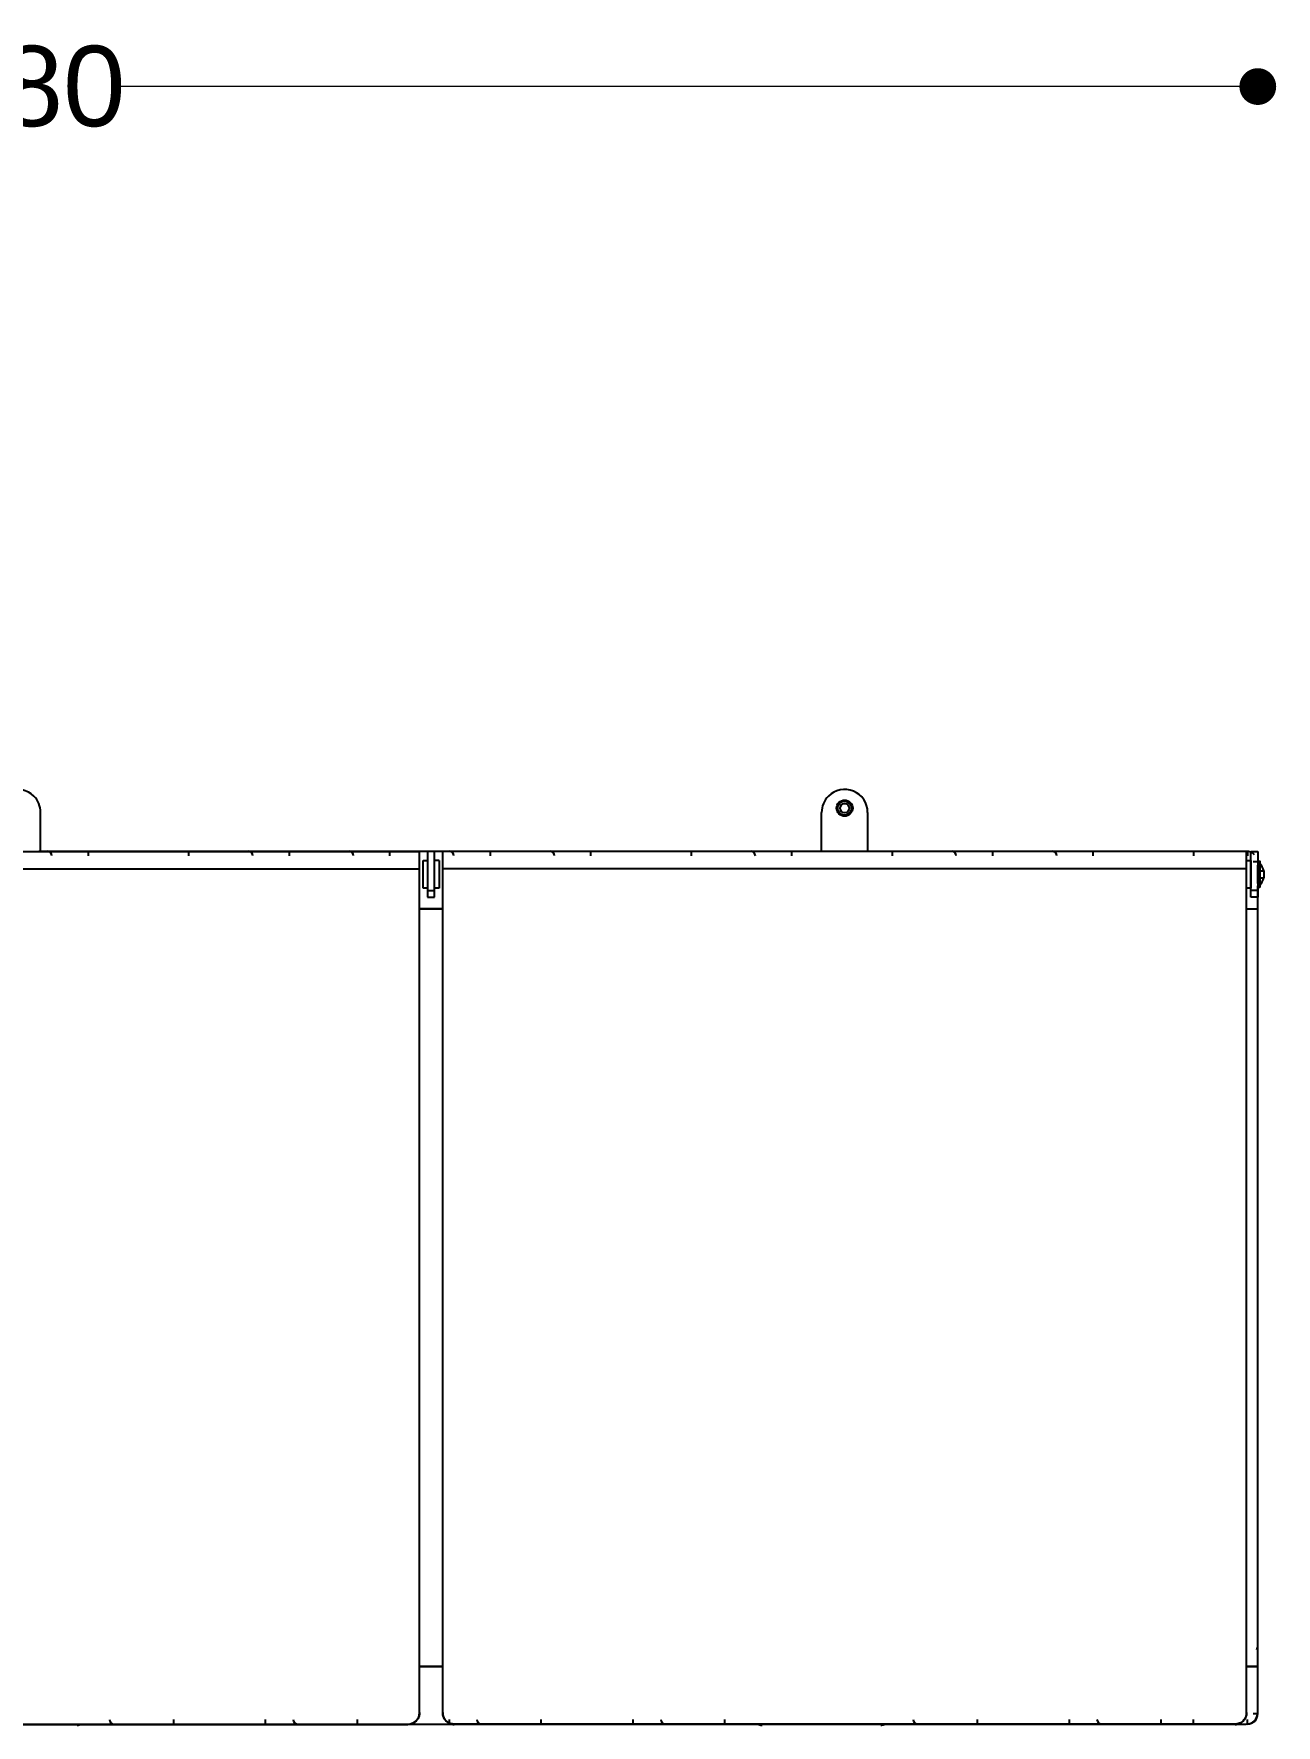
# Model space of a CAD drawing. Header units: millimetres. Extents: x 10366 to 18128, y 24546 to 29685.
# Drawn here: x 12675 to 13216, y 26720 to 27456 of the extents above; entities that cross this region are included whole.
import ezdxf

# ---------------------------------------------------------------- set-up
doc = ezdxf.new("R2010")
doc.units = ezdxf.units.MM
doc.header["$LTSCALE"] = 3
doc.layers.add('DomyÅ›lny', color=7, linetype='Continuous')
doc.styles.get("Standard").update_dxf_attribs({"font": 'arial.ttf'})
doc.dimstyles.new('MATEUSZ', dxfattribs={"dimtxt": 35, "dimasz": 16, "dimexe": 0.18, "dimexo": 0.0625, "dimgap": 0.09, "dimtad": 0, "dimdec": 0, "dimdsep": 46, "dimtxsty": 'Standard', "dimblk": 'DOT', "dimcen": 0.09, "dimse1": 1, "dimse2": 1, "dimadec": 0, "dimazin": 0, "dimtfac": 1, "dimtdec": 0, "dimtofl": 0, "dimtmove": 0, "dimatfit": 3, "dimfxl": 1, "dimtolj": 1, "dimtzin": 0, "dimlwd": 9, "dimlwe": 9, "dimarcsym": 0})

# ---------------------------------------------------------------- blocks, each defined once
blk = doc.blocks.new('_Dot')
at = {"color": 0, "linetype": 'ByBlock', "lineweight": -2}
blk.add_line((-0.5, 0), (-1, 0), dxfattribs=at)
at = {"color": 0, "linetype": 'ByBlock', "const_width": 0.5}
blk.add_lwpolyline([(-0.25, 0, 1), (0.25, 0, 1)], format="xyb", close=True, dxfattribs=at)
blk = doc.blocks.new('*D32')
at = {"color": 0, "lineweight": 9, "transparency": 16777216}
for p, q in [((12144.35, 27433.25), (12610.32, 27433.25)), ((13192.35, 27433.25), (12711.61, 27433.25))]:
    blk.add_line(p, q, dxfattribs=at)
at = {"layer": 'Defpoints', "color": 0, "transparency": 16777216}
for p in [(13208.35, 27433.25), (12128.35, 27100.23), (13208.35, 27100.2)]:
    blk.add_point(p, dxfattribs=at)
at = {"color": 0, "lineweight": 9, "transparency": 16777216, "xscale": 16, "yscale": 16, "zscale": 16, "rotation": 180}
blk.add_blockref('_Dot', (12128.35, 27433.25), dxfattribs=at)
at = {"color": 0, "lineweight": 9, "transparency": 16777216, "xscale": 16, "yscale": 16, "zscale": 16}
blk.add_blockref('_Dot', (13208.35, 27433.25), dxfattribs=at)
at = {"color": 0, "transparency": 16777216, "insert": (12660.97, 27433.25), "char_height": 35, "attachment_point": 5}
blk.add_mtext('\\A1;1080', dxfattribs=at)

msp = doc.modelspace()

# ---------------------------------------------------------------- linework, layer by layer
at = {"layer": 'DomyÅ›lny'}
for p, q in [((12678.35, 27100.23), (12678.35, 27117.23)), ((13018.45, 27100.23), (13018.45, 27117.23)), ((13038.45, 27117.23), (13038.45, 27100.23)), ((12493.35, 27100.23), (12843.35, 27100.23)), ((13018.66, 27100.23), (12677.62, 27100.23)), ((12844.89, 27096.23), (12846.89, 27096.23)), ((12849.89, 27100.23), (12846.89, 27100.23)), ((12851.89, 27096.23), (12849.89, 27096.23)), ((13203.46, 27100.23), (12853.46, 27100.23)), ((13203.35, 27100.23), (13037.72, 27100.23)), ((13203.46, 27096.23), (13205.46, 27096.23)), ((13205.35, 27100.23), (13208.35, 27100.23)), ((13208.37, 27095.98), (13209.17, 27095.98)), ((12493.35, 27092.63), (12843.35, 27092.63)), ((12843.35, 26725.23), (12843.35, 27092.63)), ((12853.46, 26725.23), (12853.46, 27092.63)), ((13203.46, 27092.63), (12853.46, 27092.63)), ((13203.46, 26725.23), (13203.46, 27092.63)), ((13209.17, 27091.73), (13210.94, 27091.73)), ((13209.17, 27088.73), (13210.94, 27088.73)), ((12846.89, 27084.23), (12844.89, 27084.23)), ((12846.89, 27083.16), (12849.89, 27083.16)), ((12846.89, 27080.23), (12849.89, 27080.23)), ((12851.89, 27084.23), (12849.89, 27084.23)), ((13205.46, 27084.23), (13203.46, 27084.23)), ((13208.35, 27083.16), (13205.35, 27083.16)), ((13208.35, 27080.23), (13205.35, 27080.23)), ((13208.35, 27075.25), (13208.35, 27085.26)), ((13209.17, 27084.48), (13208.37, 27084.48)), ((12843.35, 27075.25), (12853.46, 27075.25)), ((12853.46, 27075.25), (12843.35, 27075.25)), ((13203.46, 27075.25), (13208.35, 27075.25)), ((13203.46, 27075.25), (13208.35, 27075.25)), ((13208.35, 26745.25), (13208.35, 27075.25)), ((12853.46, 26745.25), (12843.35, 26745.25)), ((12843.35, 26745.25), (12853.46, 26745.25)), ((13208.35, 26745.25), (13203.46, 26745.25)), ((13203.46, 26745.25), (13208.35, 26745.25)), ((13208.35, 26725.27), (13208.35, 26745.25)), ((12133.35, 26720.27), (13203.35, 26720.27)), ((12498.37, 26720.23), (12838.32, 26720.23)), ((12498.37, 26720.08), (12838.32, 26720.08)), ((12843.35, 26725.23), (12843.35, 26725.07)), ((12853.46, 26725.23), (12853.46, 26725.07)), ((13198.43, 26720.23), (12858.49, 26720.23)), ((13198.43, 26720.08), (12858.49, 26720.08)), ((13203.46, 26725.07), (13203.46, 26725.23))]:
    msp.add_line(p, q, dxfattribs=at)
for points in [[(12699.08, 27100.27, 0), (12699.08, 27100.27, 0), (12699.08, 27100.27, 0), (12699.08, 27100.27, 0), (12699.08, 27100.27, 0), (12699.08, 27100.27, 0), (12699.08, 27100.27, 0), (12699.08, 27100.27, 0), (12699.08, 27100.27, 0), (12699.08, 27100.27, 0), (12699.08, 27100.27, 0), (12699.08, 27100.27, 0), (12699.08, 27100.27, 0), (12699.08, 27100.27, 0), (12699.08, 27100.26, 0), (12699.08, 27100.22, 0), (12699.08, 27100.03, 0), (12699.08, 27098.27, 0)], [(12742.83, 27100.27, 0), (12742.83, 27100.27, 0), (12742.83, 27100.27, 0), (12742.83, 27100.27, 0), (12742.83, 27100.27, 0), (12742.83, 27100.27, 0), (12742.83, 27100.27, 0), (12742.83, 27100.27, 0), (12742.83, 27100.27, 0), (12742.83, 27100.27, 0), (12742.83, 27100.27, 0), (12742.83, 27100.27, 0), (12742.83, 27100.27, 0), (12742.83, 27100.27, 0), (12742.83, 27100.26, 0), (12742.83, 27100.22, 0), (12742.83, 27100.03, 0), (12742.83, 27098.27, 0)], [(12786.58, 27100.27, 0), (12786.58, 27100.27, 0), (12786.58, 27100.27, 0), (12786.58, 27100.27, 0), (12786.58, 27100.27, 0), (12786.58, 27100.27, 0), (12786.58, 27100.27, 0), (12786.58, 27100.27, 0), (12786.58, 27100.27, 0), (12786.58, 27100.27, 0), (12786.58, 27100.27, 0), (12786.58, 27100.27, 0), (12786.58, 27100.27, 0), (12786.58, 27100.27, 0), (12786.58, 27100.26, 0), (12786.58, 27100.22, 0), (12786.58, 27100.03, 0), (12786.58, 27098.27, 0)], [(12830.33, 27100.27, 0), (12830.33, 27100.27, 0), (12830.33, 27100.27, 0), (12830.33, 27100.27, 0), (12830.33, 27100.27, 0), (12830.33, 27100.27, 0), (12830.33, 27100.27, 0), (12830.33, 27100.27, 0), (12830.33, 27100.27, 0), (12830.33, 27100.27, 0), (12830.33, 27100.27, 0), (12830.33, 27100.27, 0), (12830.33, 27100.27, 0), (12830.33, 27100.27, 0), (12830.33, 27100.26, 0), (12830.33, 27100.22, 0), (12830.33, 27100.03, 0), (12830.33, 27098.27, 0)], [(12843.35, 27092.63, 0), (12843.35, 27100.23, 0)], [(12844.89, 27084.23, 0), (12844.89, 27084.23, 0), (12844.89, 27084.23, 0), (12844.89, 27084.23, 0), (12844.89, 27084.23, 0), (12844.89, 27084.23, 0), (12844.89, 27084.23, 0), (12844.89, 27084.23, 0), (12844.89, 27084.23, 0), (12844.89, 27084.23, 0), (12844.89, 27084.24, 0), (12844.89, 27084.24, 0), (12844.89, 27084.24, 0), (12844.89, 27084.28, 0), (12844.89, 27084.41, 0), (12844.89, 27084.97, 0), (12844.89, 27096.23, 0)], [(12846.89, 27100.23, 0), (12846.89, 27100.23, 0), (12846.89, 27100.23, 0), (12846.89, 27100.23, 0), (12846.89, 27100.23, 0), (12846.89, 27100.23, 0), (12846.89, 27100.23, 0), (12846.89, 27100.23, 0), (12846.89, 27100.23, 0), (12846.89, 27100.23, 0), (12846.89, 27100.23, 0), (12846.89, 27100.23, 0), (12846.89, 27100.22, 0), (12846.89, 27100.2, 0), (12846.89, 27100.07, 0), (12846.89, 27099.56, 0), (12846.89, 27094.1, 0), (12846.89, 27083.16, 0)], [(12846.89, 27096.23, 0), (12846.89, 27096.23, 0), (12846.89, 27096.23, 0), (12846.89, 27096.23, 0), (12846.89, 27096.23, 0), (12846.89, 27096.23, 0), (12846.89, 27096.23, 0), (12846.89, 27096.23, 0), (12846.89, 27096.23, 0), (12846.89, 27096.23, 0), (12846.89, 27096.23, 0), (12846.89, 27096.23, 0), (12846.89, 27096.22, 0), (12846.89, 27096.19, 0), (12846.89, 27096.06, 0), (12846.89, 27095.49, 0), (12846.89, 27084.23, 0)], [(12849.89, 27083.16, 0), (12849.89, 27100.23, 0)], [(12849.89, 27084.23, 0), (12849.89, 27084.23, 0), (12849.89, 27084.23, 0), (12849.89, 27084.23, 0), (12849.89, 27084.23, 0), (12849.89, 27084.23, 0), (12849.89, 27084.23, 0), (12849.89, 27084.23, 0), (12849.89, 27084.23, 0), (12849.89, 27084.23, 0), (12849.89, 27084.24, 0), (12849.89, 27084.24, 0), (12849.89, 27084.24, 0), (12849.89, 27084.28, 0), (12849.89, 27084.41, 0), (12849.89, 27084.97, 0), (12849.89, 27096.23, 0)], [(12849.89, 27087.91, 0), (12849.89, 27094.48, 0)], [(12851.89, 27096.23, 0), (12851.89, 27096.23, 0), (12851.89, 27096.23, 0), (12851.89, 27096.23, 0), (12851.89, 27096.23, 0), (12851.89, 27096.23, 0), (12851.89, 27096.23, 0), (12851.89, 27096.23, 0), (12851.89, 27096.23, 0), (12851.89, 27096.23, 0), (12851.89, 27096.23, 0), (12851.89, 27096.23, 0), (12851.89, 27096.22, 0), (12851.89, 27096.19, 0), (12851.89, 27096.06, 0), (12851.89, 27095.49, 0), (12851.89, 27084.23, 0)], [(12853.46, 27092.63, 0), (12853.46, 27100.23, 0)], [(12874.08, 27100.27, 0), (12874.08, 27100.27, 0), (12874.08, 27100.27, 0), (12874.08, 27100.27, 0), (12874.08, 27100.27, 0), (12874.08, 27100.27, 0), (12874.08, 27100.27, 0), (12874.08, 27100.27, 0), (12874.08, 27100.27, 0), (12874.08, 27100.27, 0), (12874.08, 27100.27, 0), (12874.08, 27100.27, 0), (12874.08, 27100.27, 0), (12874.08, 27100.27, 0), (12874.08, 27100.26, 0), (12874.08, 27100.22, 0), (12874.08, 27100.03, 0), (12874.08, 27098.27, 0)], [(12917.83, 27100.27, 0), (12917.83, 27100.27, 0), (12917.83, 27100.27, 0), (12917.83, 27100.27, 0), (12917.83, 27100.27, 0), (12917.83, 27100.27, 0), (12917.83, 27100.27, 0), (12917.83, 27100.27, 0), (12917.83, 27100.27, 0), (12917.83, 27100.27, 0), (12917.83, 27100.27, 0), (12917.83, 27100.27, 0), (12917.83, 27100.27, 0), (12917.83, 27100.27, 0), (12917.83, 27100.26, 0), (12917.83, 27100.22, 0), (12917.83, 27100.03, 0), (12917.83, 27098.27, 0)], [(12961.58, 27100.27, 0), (12961.58, 27100.27, 0), (12961.58, 27100.27, 0), (12961.58, 27100.27, 0), (12961.58, 27100.27, 0), (12961.58, 27100.27, 0), (12961.58, 27100.27, 0), (12961.58, 27100.27, 0), (12961.58, 27100.27, 0), (12961.58, 27100.27, 0), (12961.58, 27100.27, 0), (12961.58, 27100.27, 0), (12961.58, 27100.27, 0), (12961.58, 27100.27, 0), (12961.58, 27100.26, 0), (12961.58, 27100.22, 0), (12961.58, 27100.03, 0), (12961.58, 27098.27, 0)], [(13005.33, 27100.27, 0), (13005.33, 27100.27, 0), (13005.33, 27100.27, 0), (13005.33, 27100.27, 0), (13005.33, 27100.27, 0), (13005.33, 27100.27, 0), (13005.33, 27100.27, 0), (13005.33, 27100.27, 0), (13005.33, 27100.27, 0), (13005.33, 27100.27, 0), (13005.33, 27100.27, 0), (13005.33, 27100.27, 0), (13005.33, 27100.27, 0), (13005.33, 27100.27, 0), (13005.33, 27100.26, 0), (13005.33, 27100.22, 0), (13005.33, 27100.03, 0), (13005.33, 27098.27, 0)], [(13049.08, 27100.27, 0), (13049.08, 27100.27, 0), (13049.08, 27100.27, 0), (13049.08, 27100.27, 0), (13049.08, 27100.27, 0), (13049.08, 27100.27, 0), (13049.08, 27100.27, 0), (13049.08, 27100.27, 0), (13049.08, 27100.27, 0), (13049.08, 27100.27, 0), (13049.08, 27100.27, 0), (13049.08, 27100.27, 0), (13049.08, 27100.27, 0), (13049.08, 27100.27, 0), (13049.08, 27100.26, 0), (13049.08, 27100.22, 0), (13049.08, 27100.03, 0), (13049.08, 27098.27, 0)], [(13092.83, 27100.27, 0), (13092.83, 27100.27, 0), (13092.83, 27100.27, 0), (13092.83, 27100.27, 0), (13092.83, 27100.27, 0), (13092.83, 27100.27, 0), (13092.83, 27100.27, 0), (13092.83, 27100.27, 0), (13092.83, 27100.27, 0), (13092.83, 27100.27, 0), (13092.83, 27100.27, 0), (13092.83, 27100.27, 0), (13092.83, 27100.27, 0), (13092.83, 27100.27, 0), (13092.83, 27100.26, 0), (13092.83, 27100.22, 0), (13092.83, 27100.03, 0), (13092.83, 27098.27, 0)], [(13136.58, 27100.27, 0), (13136.58, 27100.27, 0), (13136.58, 27100.27, 0), (13136.58, 27100.27, 0), (13136.58, 27100.27, 0), (13136.58, 27100.27, 0), (13136.58, 27100.27, 0), (13136.58, 27100.27, 0), (13136.58, 27100.27, 0), (13136.58, 27100.27, 0), (13136.58, 27100.27, 0), (13136.58, 27100.27, 0), (13136.58, 27100.27, 0), (13136.58, 27100.27, 0), (13136.58, 27100.26, 0), (13136.58, 27100.22, 0), (13136.58, 27100.03, 0), (13136.58, 27098.27, 0)], [(13180.33, 27100.23, 0), (13180.33, 27100.23, 0), (13180.33, 27100.23, 0), (13180.33, 27100.23, 0), (13180.33, 27100.23, 0), (13180.33, 27100.23, 0), (13180.33, 27100.23, 0), (13180.33, 27100.23, 0), (13180.33, 27100.23, 0), (13180.33, 27100.23, 0), (13180.33, 27100.23, 0), (13180.33, 27100.23, 0), (13180.33, 27100.23, 0), (13180.33, 27100.22, 0), (13180.33, 27100.21, 0), (13180.33, 27100.17, 0), (13180.33, 27099.98, 0), (13180.33, 27098.23, 0)], [(13203.46, 27092.63, 0), (13203.46, 27100.23, 0)], [(13203.84, 27100.23, 0), (13203.84, 27100.23, 0), (13203.84, 27100.23, 0), (13203.84, 27100.23, 0), (13203.84, 27100.23, 0), (13203.84, 27100.23, 0), (13203.84, 27100.23, 0), (13203.84, 27100.23, 0), (13203.84, 27100.23, 0), (13203.84, 27100.23, 0), (13203.84, 27100.23, 0), (13203.84, 27100.23, 0), (13203.84, 27100.23, 0), (13203.84, 27100.22, 0), (13203.84, 27100.21, 0), (13203.84, 27100.17, 0), (13203.84, 27099.98, 0), (13203.84, 27098.23, 0)], [(13205.35, 27083.16, 0), (13205.35, 27100.23, 0)], [(13205.35, 27087.91, 0), (13205.35, 27094.48, 0)], [(13205.46, 27084.23, 0), (13205.46, 27084.23, 0), (13205.46, 27084.23, 0), (13205.46, 27084.23, 0), (13205.46, 27084.23, 0), (13205.46, 27084.23, 0), (13205.46, 27084.23, 0), (13205.46, 27084.23, 0), (13205.46, 27084.23, 0), (13205.46, 27084.23, 0), (13205.46, 27084.24, 0), (13205.46, 27084.24, 0), (13205.46, 27084.24, 0), (13205.46, 27084.28, 0), (13205.46, 27084.41, 0), (13205.46, 27084.97, 0), (13205.46, 27096.23, 0)], [(13208.33, 27095.74, 0), (13208.33, 27095.74, 0), (13208.33, 27095.74, 0), (13208.33, 27095.74, 0), (13208.33, 27095.74, 0), (13208.33, 27095.74, 0), (13208.33, 27095.74, 0), (13208.33, 27095.74, 0), (13208.33, 27095.74, 0), (13208.33, 27095.74, 0), (13208.33, 27095.74, 0), (13208.33, 27095.74, 0), (13208.33, 27095.74, 0), (13208.33, 27095.74, 0), (13208.32, 27095.74, 0), (13208.28, 27095.74, 0), (13208.09, 27095.74, 0), (13206.33, 27095.74, 0)], [(13208.35, 27100.23, 0), (13208.35, 27100.23, 0), (13208.35, 27100.23, 0), (13208.35, 27100.23, 0), (13208.35, 27100.23, 0), (13208.35, 27100.23, 0), (13208.35, 27100.23, 0), (13208.35, 27100.23, 0), (13208.35, 27100.23, 0), (13208.35, 27100.23, 0), (13208.35, 27100.23, 0), (13208.35, 27100.23, 0), (13208.35, 27100.22, 0), (13208.35, 27100.2, 0), (13208.35, 27100.07, 0), (13208.35, 27099.56, 0), (13208.35, 27094.1, 0), (13208.35, 27083.16, 0)], [(13208.35, 27094.48, 0), (13208.35, 27094.48, 0), (13208.35, 27094.48, 0), (13208.35, 27094.48, 0), (13208.35, 27094.48, 0), (13208.35, 27094.48, 0), (13208.35, 27094.48, 0), (13208.35, 27094.48, 0), (13208.35, 27094.48, 0), (13208.35, 27094.48, 0), (13208.35, 27094.48, 0), (13208.35, 27094.48, 0), (13208.35, 27094.48, 0), (13208.35, 27094.45, 0), (13208.35, 27094.36, 0), (13208.35, 27093.96, 0), (13208.35, 27085.98, 0)], [(13208.35, 27090.23, 0), (13208.35, 27093.06, 0), (13208.35, 27093.95, 0), (13208.35, 27094.17, 0), (13208.35, 27094.22, 0), (13208.35, 27094.23, 0), (13208.35, 27094.23, 0), (13208.35, 27094.23, 0), (13208.35, 27094.23, 0), (13208.35, 27094.23, 0), (13208.35, 27094.23, 0), (13208.35, 27094.23, 0), (13208.35, 27094.23, 0), (13208.35, 27094.23, 0), (13208.35, 27094.23, 0), (13208.35, 27094.23, 0), (13208.35, 27094.23, 0), (13208.35, 27094.23, 0), (13208.35, 27094.23, 0)], [(13208.37, 27095.98, 0), (13208.37, 27095.98, 0), (13208.37, 27095.98, 0), (13208.37, 27095.98, 0), (13208.37, 27095.98, 0), (13208.37, 27095.98, 0), (13208.37, 27095.98, 0), (13208.37, 27095.98, 0), (13208.37, 27095.98, 0), (13208.37, 27095.98, 0), (13208.37, 27095.98, 0), (13208.37, 27095.98, 0), (13208.37, 27095.97, 0), (13208.37, 27095.94, 0), (13208.37, 27095.82, 0), (13208.37, 27095.28, 0), (13208.37, 27084.48, 0)], [(13209.17, 27093.74, 0), (13209.17, 27095.56, 0), (13209.17, 27095.93, 0), (13209.17, 27095.98, 0), (13209.17, 27095.98, 0), (13209.17, 27095.98, 0), (13209.17, 27095.98, 0), (13209.17, 27095.98, 0), (13209.17, 27095.98, 0), (13209.17, 27095.98, 0), (13209.17, 27095.98, 0), (13209.17, 27095.98, 0), (13209.17, 27095.98, 0), (13209.17, 27095.98, 0), (13209.17, 27095.98, 0), (13209.17, 27095.98, 0), (13209.17, 27095.98, 0), (13209.17, 27095.98, 0), (13209.17, 27095.98, 0), (13209.17, 27095.98, 0), (13209.17, 27095.97, 0), (13209.17, 27095.92, 0), (13209.17, 27095.7, 0), (13209.17, 27094.79, 0), (13209.17, 27084.48, 0)], [(12846.89, 27092.68, 0), (12846.89, 27085.98, 0)], [(13208.35, 27086.23, 0), (13208.35, 27086.23, 0), (13208.35, 27086.23, 0), (13208.35, 27086.23, 0), (13208.35, 27086.23, 0), (13208.35, 27086.23, 0), (13208.35, 27086.23, 0), (13208.35, 27086.23, 0), (13208.35, 27086.23, 0), (13208.35, 27086.23, 0), (13208.35, 27086.23, 0), (13208.35, 27086.23, 0), (13208.35, 27086.24, 0), (13208.35, 27086.24, 0), (13208.35, 27086.26, 0), (13208.35, 27086.35, 0), (13208.35, 27086.73, 0), (13208.35, 27090.23, 0)], [(13209.17, 27084.48, 0), (13209.17, 27084.48, 0), (13209.17, 27084.48, 0), (13209.17, 27084.48, 0), (13209.17, 27084.48, 0), (13209.17, 27084.48, 0), (13209.17, 27084.48, 0), (13209.17, 27084.48, 0), (13209.17, 27084.48, 0), (13209.17, 27084.48, 0), (13209.17, 27084.48, 0), (13209.17, 27084.48, 0), (13209.17, 27084.49, 0), (13209.17, 27084.49, 0), (13209.17, 27084.5, 0), (13209.17, 27084.54, 0), (13209.17, 27084.72, 0), (13209.17, 27085.5, 0), (13209.17, 27086.85, 0)], [(13210.94, 27091.73, 0), (13210.99, 27090.98, 0), (13210.94, 27090.23, 0)], [(13210.94, 27090.23, 0), (13210.99, 27089.48, 0), (13210.94, 27088.73, 0)], [(12846.89, 27083.16, 0), (12846.89, 27080.94, 0), (12846.89, 27080.4, 0), (12846.89, 27080.27, 0), (12846.89, 27080.24, 0), (12846.89, 27080.24, 0), (12846.89, 27080.24, 0), (12846.89, 27080.23, 0), (12846.89, 27080.23, 0), (12846.89, 27080.23, 0), (12846.89, 27080.23, 0), (12846.89, 27080.23, 0), (12846.89, 27080.23, 0), (12846.89, 27080.23, 0), (12846.89, 27080.23, 0), (12846.89, 27080.23, 0), (12846.89, 27080.23, 0), (12846.89, 27080.23, 0), (12846.89, 27080.23, 0)], [(12849.89, 27080.23, 0), (12849.89, 27080.23, 0), (12849.89, 27080.23, 0), (12849.89, 27080.23, 0), (12849.89, 27080.23, 0), (12849.89, 27080.23, 0), (12849.89, 27080.23, 0), (12849.89, 27080.23, 0), (12849.89, 27080.23, 0), (12849.89, 27080.23, 0), (12849.89, 27080.23, 0), (12849.89, 27080.24, 0), (12849.89, 27080.24, 0), (12849.89, 27080.25, 0), (12849.89, 27080.3, 0), (12849.89, 27080.53, 0), (12849.89, 27081.47, 0), (12849.89, 27083.16, 0)], [(13205.35, 27080.23, 0), (13205.35, 27080.23, 0), (13205.35, 27080.23, 0), (13205.35, 27080.23, 0), (13205.35, 27080.23, 0), (13205.35, 27080.23, 0), (13205.35, 27080.23, 0), (13205.35, 27080.23, 0), (13205.35, 27080.23, 0), (13205.35, 27080.23, 0), (13205.35, 27080.23, 0), (13205.35, 27080.24, 0), (13205.35, 27080.24, 0), (13205.35, 27080.25, 0), (13205.35, 27080.3, 0), (13205.35, 27080.53, 0), (13205.35, 27081.47, 0), (13205.35, 27083.16, 0)], [(13208.35, 27083.16, 0), (13208.35, 27080.94, 0), (13208.35, 27080.4, 0), (13208.35, 27080.27, 0), (13208.35, 27080.24, 0), (13208.35, 27080.24, 0), (13208.35, 27080.24, 0), (13208.35, 27080.23, 0), (13208.35, 27080.23, 0), (13208.35, 27080.23, 0), (13208.35, 27080.23, 0), (13208.35, 27080.23, 0), (13208.35, 27080.23, 0), (13208.35, 27080.23, 0), (13208.35, 27080.23, 0), (13208.35, 27080.23, 0), (13208.35, 27080.23, 0), (13208.35, 27080.23, 0), (13208.35, 27080.23, 0)], [(12736.36, 26720.27, 0), (12736.36, 26720.27, 0), (12736.36, 26720.27, 0), (12736.36, 26720.27, 0), (12736.36, 26720.27, 0), (12736.36, 26720.27, 0), (12736.36, 26720.27, 0), (12736.36, 26720.27, 0), (12736.36, 26720.27, 0), (12736.36, 26720.27, 0), (12736.36, 26720.27, 0), (12736.36, 26720.27, 0), (12736.36, 26720.28, 0), (12736.36, 26720.28, 0), (12736.36, 26720.29, 0), (12736.36, 26720.33, 0), (12736.36, 26720.52, 0), (12736.36, 26722.27, 0)], [(12776.36, 26720.27, 0), (12776.36, 26720.27, 0), (12776.36, 26720.27, 0), (12776.36, 26720.27, 0), (12776.36, 26720.27, 0), (12776.36, 26720.27, 0), (12776.36, 26720.27, 0), (12776.36, 26720.27, 0), (12776.36, 26720.27, 0), (12776.36, 26720.27, 0), (12776.36, 26720.27, 0), (12776.36, 26720.27, 0), (12776.36, 26720.28, 0), (12776.36, 26720.28, 0), (12776.36, 26720.29, 0), (12776.36, 26720.33, 0), (12776.36, 26720.52, 0), (12776.36, 26722.27, 0)], [(12816.36, 26720.27, 0), (12816.36, 26720.27, 0), (12816.36, 26720.27, 0), (12816.36, 26720.27, 0), (12816.36, 26720.27, 0), (12816.36, 26720.27, 0), (12816.36, 26720.27, 0), (12816.36, 26720.27, 0), (12816.36, 26720.27, 0), (12816.36, 26720.27, 0), (12816.36, 26720.27, 0), (12816.36, 26720.27, 0), (12816.36, 26720.28, 0), (12816.36, 26720.28, 0), (12816.36, 26720.29, 0), (12816.36, 26720.33, 0), (12816.36, 26720.52, 0), (12816.36, 26722.27, 0)], [(12838.32, 26720.23, 0), (12838.77, 26720.25, 0), (12839.23, 26720.32, 0), (12839.7, 26720.43, 0), (12840.17, 26720.59, 0), (12840.63, 26720.79, 0), (12841.07, 26721.05, 0), (12841.49, 26721.35, 0), (12841.87, 26721.7, 0)], [(12841.87, 26721.54, 0), (12841.51, 26721.22, 0), (12841.12, 26720.92, 0), (12840.69, 26720.67, 0), (12840.24, 26720.46, 0), (12839.77, 26720.29, 0), (12839.29, 26720.17, 0), (12838.8, 26720.1, 0), (12838.32, 26720.08, 0)], [(12841.87, 26721.7, 0), (12842.22, 26722.08, 0), (12842.53, 26722.5, 0), (12842.78, 26722.93, 0), (12842.99, 26723.39, 0), (12843.15, 26723.85, 0), (12843.26, 26724.32, 0), (12843.33, 26724.78, 0), (12843.35, 26725.23, 0)], [(12843.35, 26725.07, 0), (12843.32, 26724.59, 0), (12843.25, 26724.11, 0), (12843.13, 26723.63, 0), (12842.96, 26723.16, 0), (12842.75, 26722.71, 0), (12842.49, 26722.29, 0), (12842.2, 26721.9, 0), (12841.87, 26721.54, 0)], [(12854.93, 26721.7, 0), (12854.58, 26722.08, 0), (12854.28, 26722.5, 0), (12854.02, 26722.93, 0), (12853.81, 26723.39, 0), (12853.65, 26723.85, 0), (12853.54, 26724.32, 0), (12853.48, 26724.78, 0), (12853.46, 26725.23, 0)], [(12853.46, 26725.07, 0), (12853.48, 26724.59, 0), (12853.55, 26724.11, 0), (12853.67, 26723.63, 0), (12853.84, 26723.16, 0), (12854.05, 26722.71, 0), (12854.31, 26722.29, 0), (12854.6, 26721.9, 0), (12854.93, 26721.54, 0)], [(12858.49, 26720.23, 0), (12858.03, 26720.25, 0), (12857.57, 26720.32, 0), (12857.1, 26720.43, 0), (12856.64, 26720.59, 0), (12856.18, 26720.79, 0), (12855.73, 26721.05, 0), (12855.32, 26721.35, 0), (12854.93, 26721.7, 0)], [(12854.93, 26721.54, 0), (12855.29, 26721.22, 0), (12855.68, 26720.92, 0), (12856.11, 26720.67, 0), (12856.56, 26720.46, 0), (12857.03, 26720.29, 0), (12857.51, 26720.17, 0), (12858, 26720.1, 0), (12858.49, 26720.08, 0)], [(12856.36, 26720.27, 0), (12856.36, 26720.27, 0), (12856.36, 26720.27, 0), (12856.36, 26720.27, 0), (12856.36, 26720.27, 0), (12856.36, 26720.27, 0), (12856.36, 26720.27, 0), (12856.36, 26720.27, 0), (12856.36, 26720.27, 0), (12856.36, 26720.27, 0), (12856.36, 26720.27, 0), (12856.36, 26720.27, 0), (12856.36, 26720.28, 0), (12856.36, 26720.28, 0), (12856.36, 26720.29, 0), (12856.36, 26720.33, 0), (12856.36, 26720.52, 0), (12856.36, 26722.27, 0)], [(12896.36, 26720.27, 0), (12896.36, 26720.27, 0), (12896.36, 26720.27, 0), (12896.36, 26720.27, 0), (12896.36, 26720.27, 0), (12896.36, 26720.27, 0), (12896.36, 26720.27, 0), (12896.36, 26720.27, 0), (12896.36, 26720.27, 0), (12896.36, 26720.27, 0), (12896.36, 26720.27, 0), (12896.36, 26720.27, 0), (12896.36, 26720.28, 0), (12896.36, 26720.28, 0), (12896.36, 26720.29, 0), (12896.36, 26720.33, 0), (12896.36, 26720.52, 0), (12896.36, 26722.27, 0)], [(12936.36, 26720.27, 0), (12936.36, 26720.27, 0), (12936.36, 26720.27, 0), (12936.36, 26720.27, 0), (12936.36, 26720.27, 0), (12936.36, 26720.27, 0), (12936.36, 26720.27, 0), (12936.36, 26720.27, 0), (12936.36, 26720.27, 0), (12936.36, 26720.27, 0), (12936.36, 26720.27, 0), (12936.36, 26720.27, 0), (12936.36, 26720.28, 0), (12936.36, 26720.28, 0), (12936.36, 26720.29, 0), (12936.36, 26720.33, 0), (12936.36, 26720.52, 0), (12936.36, 26722.27, 0)], [(12976.36, 26720.27, 0), (12976.36, 26720.27, 0), (12976.36, 26720.27, 0), (12976.36, 26720.27, 0), (12976.36, 26720.27, 0), (12976.36, 26720.27, 0), (12976.36, 26720.27, 0), (12976.36, 26720.27, 0), (12976.36, 26720.27, 0), (12976.36, 26720.27, 0), (12976.36, 26720.27, 0), (12976.36, 26720.27, 0), (12976.36, 26720.28, 0), (12976.36, 26720.28, 0), (12976.36, 26720.29, 0), (12976.36, 26720.33, 0), (12976.36, 26720.52, 0), (12976.36, 26722.27, 0)], [(13086.33, 26720.27, 0), (13086.33, 26720.27, 0), (13086.33, 26720.27, 0), (13086.33, 26720.27, 0), (13086.33, 26720.27, 0), (13086.33, 26720.27, 0), (13086.33, 26720.27, 0), (13086.33, 26720.27, 0), (13086.33, 26720.27, 0), (13086.33, 26720.27, 0), (13086.33, 26720.27, 0), (13086.33, 26720.27, 0), (13086.33, 26720.28, 0), (13086.33, 26720.28, 0), (13086.33, 26720.29, 0), (13086.33, 26720.33, 0), (13086.33, 26720.52, 0), (13086.33, 26722.27, 0)], [(13126.33, 26720.27, 0), (13126.33, 26720.27, 0), (13126.33, 26720.27, 0), (13126.33, 26720.27, 0), (13126.33, 26720.27, 0), (13126.33, 26720.27, 0), (13126.33, 26720.27, 0), (13126.33, 26720.27, 0), (13126.33, 26720.27, 0), (13126.33, 26720.27, 0), (13126.33, 26720.27, 0), (13126.33, 26720.27, 0), (13126.33, 26720.28, 0), (13126.33, 26720.28, 0), (13126.33, 26720.29, 0), (13126.33, 26720.33, 0), (13126.33, 26720.52, 0), (13126.33, 26722.27, 0)], [(13166.33, 26720.27, 0), (13166.33, 26720.27, 0), (13166.33, 26720.27, 0), (13166.33, 26720.27, 0), (13166.33, 26720.27, 0), (13166.33, 26720.27, 0), (13166.33, 26720.27, 0), (13166.33, 26720.27, 0), (13166.33, 26720.27, 0), (13166.33, 26720.27, 0), (13166.33, 26720.27, 0), (13166.33, 26720.27, 0), (13166.33, 26720.28, 0), (13166.33, 26720.28, 0), (13166.33, 26720.29, 0), (13166.33, 26720.33, 0), (13166.33, 26720.52, 0), (13166.33, 26722.27, 0)], [(13180.33, 26720.27, 0), (13180.33, 26720.27, 0), (13180.33, 26720.27, 0), (13180.33, 26720.27, 0), (13180.33, 26720.27, 0), (13180.33, 26720.27, 0), (13180.33, 26720.27, 0), (13180.33, 26720.27, 0), (13180.33, 26720.27, 0), (13180.33, 26720.27, 0), (13180.33, 26720.27, 0), (13180.33, 26720.27, 0), (13180.33, 26720.28, 0), (13180.33, 26720.28, 0), (13180.33, 26720.29, 0), (13180.33, 26720.33, 0), (13180.33, 26720.52, 0), (13180.33, 26722.27, 0)], [(13201.98, 26721.7, 0), (13201.63, 26721.37, 0), (13201.23, 26721.08, 0), (13200.8, 26720.83, 0), (13200.35, 26720.61, 0), (13199.88, 26720.45, 0), (13199.4, 26720.33, 0), (13198.91, 26720.26, 0), (13198.43, 26720.23, 0)], [(13198.43, 26720.08, 0), (13198.91, 26720.1, 0), (13199.4, 26720.17, 0), (13199.88, 26720.29, 0), (13200.35, 26720.46, 0), (13200.8, 26720.67, 0), (13201.23, 26720.92, 0), (13201.63, 26721.22, 0), (13201.98, 26721.54, 0)], [(13203.46, 26725.23, 0), (13203.43, 26724.75, 0), (13203.36, 26724.26, 0), (13203.24, 26723.78, 0), (13203.07, 26723.32, 0), (13202.86, 26722.87, 0), (13202.6, 26722.45, 0), (13202.31, 26722.05, 0), (13201.98, 26721.7, 0)], [(13201.98, 26721.54, 0), (13202.31, 26721.9, 0), (13202.6, 26722.29, 0), (13202.86, 26722.71, 0), (13203.07, 26723.16, 0), (13203.24, 26723.63, 0), (13203.36, 26724.11, 0), (13203.43, 26724.59, 0), (13203.46, 26725.07, 0)], [(13203.84, 26720.27, 0), (13203.84, 26720.27, 0), (13203.84, 26720.27, 0), (13203.84, 26720.27, 0), (13203.84, 26720.27, 0), (13203.84, 26720.27, 0), (13203.84, 26720.27, 0), (13203.84, 26720.27, 0), (13203.84, 26720.27, 0), (13203.84, 26720.27, 0), (13203.84, 26720.27, 0), (13203.84, 26720.27, 0), (13203.84, 26720.28, 0), (13203.84, 26720.28, 0), (13203.84, 26720.29, 0), (13203.84, 26720.33, 0), (13203.84, 26720.52, 0), (13203.84, 26722.27, 0)], [(13208.33, 26724.76, 0), (13208.33, 26724.76, 0), (13208.33, 26724.76, 0), (13208.33, 26724.76, 0), (13208.33, 26724.76, 0), (13208.33, 26724.76, 0), (13208.33, 26724.76, 0), (13208.33, 26724.76, 0), (13208.33, 26724.76, 0), (13208.33, 26724.76, 0), (13208.33, 26724.76, 0), (13208.33, 26724.76, 0), (13208.33, 26724.76, 0), (13208.33, 26724.76, 0), (13208.32, 26724.76, 0), (13208.28, 26724.76, 0), (13208.09, 26724.76, 0), (13206.33, 26724.76, 0)]]:
    msp.add_polyline3d(points, dxfattribs=at)
msp.add_polyline3d([(13209.17, 27085.48, 0), (13209.17, 27085.48, 0), (13209.17, 27085.48, 0), (13209.17, 27085.48, 0), (13209.17, 27085.48, 0), (13209.17, 27085.48, 0), (13209.17, 27085.48, 0), (13209.17, 27085.48, 0), (13209.17, 27085.48, 0), (13209.17, 27085.49, 0), (13209.17, 27085.49, 0), (13209.17, 27085.49, 0), (13209.17, 27085.52, 0), (13209.17, 27085.62, 0), (13209.17, 27086.07, 0), (13209.17, 27094.27, 0), (13209.17, 27094.96, 0), (13209.17, 27094.98, 0), (13209.17, 27094.98, 0), (13209.17, 27094.98, 0), (13209.17, 27094.98, 0), (13209.17, 27094.98, 0), (13209.17, 27094.98, 0), (13209.17, 27094.98, 0), (13209.17, 27094.98, 0), (13209.17, 27094.98, 0), (13209.17, 27094.98, 0), (13209.17, 27094.98, 0), (13209.17, 27094.98, 0), (13209.17, 27094.98, 0), (13209.17, 27094.98, 0), (13209.17, 27094.98, 0), (13209.17, 27094.98, 0), (13209.17, 27094.98, 0), (13209.17, 27094.95, 0), (13209.17, 27094.85, 0), (13209.17, 27094.4, 0)], close=True, dxfattribs=at)
for radius in [3.5, 3, 2]:
    msp.add_circle((13028.45, 27119.06), radius, dxfattribs=at)
for centre, radius, start, end in [((12668.35, 27117.23), 10, 45, 180), ((12668.35, 27117.23), 10, 0, 45), ((12668.35, 27117.23), 10, 0, 45), ((13028.45, 27117.23), 10, 135, 180), ((13028.45, 27117.23), 10, 0, 135), ((12681.33, 27098.27), 2, 0, 90), ((12768.83, 27098.27), 2, 0, 90), ((12812.58, 27098.27), 2, 0, 90), ((12856.33, 27098.27), 2, 0, 90), ((12900.08, 27098.27), 2, 0, 90), ((12987.58, 27098.27), 2, 0, 90), ((13075.08, 27098.27), 2, 0, 90), ((13118.83, 27098.27), 2, 0, 90), ((13203.35, 27095.23), 5, 45, 90), ((13204.53, 27090.23), 6.64, 13.05477, 45.66731), ((13204.53, 27090.23), 6.64, 314.33269, 346.94523), ((13204.22, 26754.4), 4.13, 333.94053, 0), ((12694.22, 26723.9), 4.13, 270, 297.29967), ((12710.36, 26722.27), 2, 180, 270), ((12790.36, 26722.27), 2, 180, 270), ((12870.36, 26722.27), 2, 180, 270), ((12950.36, 26722.27), 2, 180, 270), ((12992.48, 26723.9), 4.13, 242.70033, 270), ((13044.22, 26723.9), 4.13, 270, 297.29967), ((13060.33, 26722.27), 2, 180, 270), ((13140.33, 26722.27), 2, 180, 270), ((13203.35, 26725.27), 5, 270, 315), ((13203.84, 26724.76), 4.49, 270, 0), ((13203.35, 26725.27), 5, 315, 0)]:
    msp.add_arc(centre, radius, start, end, dxfattribs=at)

# ---------------------------------------------------------------- dimensions: what is measured, and where the dimension line sits
dim = msp.add_linear_dim(base=(13208.35, 27433.25), p1=(12128.35, 27100.23), p2=(13208.35, 27100.2), dimstyle='MATEUSZ')
dim.commit()
dim.dimension.update_dxf_attribs({"geometry": '*D32', "text_midpoint": (12660.97, 27433.25), "dimtype": 160})

doc.saveas('drawing.dxf')
